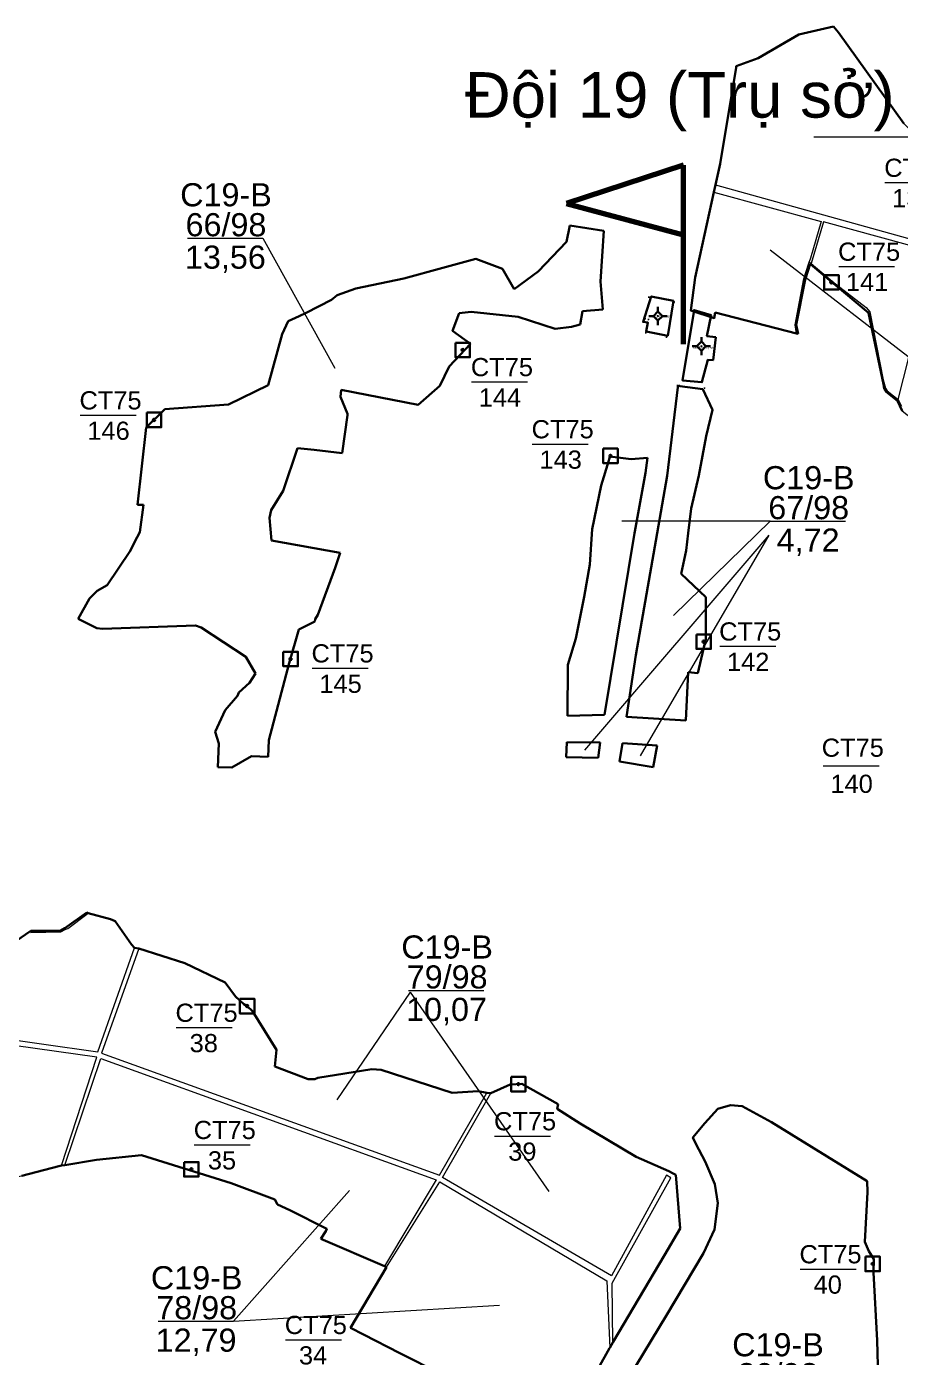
# Model space of a CAD drawing. Header units: metres. Extents: x 396697 to 401076, y 1541241 to 1544822.
# Drawn here: x 398389 to 399590, y 1542867 to 1544696 of the extents above; entities that cross this region are included whole.
import ezdxf
from ezdxf.enums import TextEntityAlignment as Align

# ---------------------------------------------------------------- set-up
doc = ezdxf.new("R2010")
doc.units = ezdxf.units.M
doc.header["$MEASUREMENT"] = 0
doc.layers.add('RanhOne', color=1, linetype='Continuous', lineweight=0)
doc.layers.add('TruSo', color=1, linetype='Continuous', lineweight=106)
doc.styles.add('Style-Arial', font='arial.ttf')
doc.styles.add('Style-vnarial', font='vnarial.shx')

# ---------------------------------------------------------------- blocks, each defined once
blk = doc.blocks.new('*U0')
at = {"color": 0, "linetype": 'Continuous', "lineweight": -2, "ltscale": 10, "flags": 128}
blk.add_lwpolyline([(-150, 150), (150, 150), (150, -150), (-150, -150), (-150, 150)], close=True, dxfattribs=at)
at = {"color": 0, "linetype": 'Continuous', "lineweight": -2, "ltscale": 10}
blk.add_circle((-0.02828, 0.016065), 22.5, dxfattribs=at)
blk = doc.blocks.new('*U15')
at = {"layer": 'RanhOne', "color": 3, "linetype": 'Continuous', "lineweight": 13}
blk.add_line((-61.590494, 0.736004), (61.441766, 0.736004), dxfattribs=at)
at = {"layer": 'RanhOne', "color": 3, "linetype": 'Continuous', "lineweight": 13, "style": 'Style-vnarial'}
for s, p in [('CT75', (-62.927441, 13.404394)), ('34', (-31.75311, -53.404336))]:
    blk.add_text(s, height=40, dxfattribs=at).set_placement(p)
blk = doc.blocks.new('*U16')
at = {"layer": 'RanhOne', "color": 3, "linetype": 'Continuous', "lineweight": 13}
blk.add_line((-61.590494, 0.736004), (61.441766, 0.736004), dxfattribs=at)
at = {"layer": 'RanhOne', "color": 3, "linetype": 'Continuous', "lineweight": 13, "style": 'Style-vnarial'}
for s, p in [('CT75', (-62.927441, 13.404394)), ('35', (-31.75311, -53.404336))]:
    blk.add_text(s, height=40, dxfattribs=at).set_placement(p)
blk = doc.blocks.new('*U19')
at = {"layer": 'RanhOne', "color": 3, "linetype": 'Continuous', "lineweight": 13}
blk.add_line((-61.590494, 0.736004), (61.441766, 0.736004), dxfattribs=at)
at = {"layer": 'RanhOne', "color": 3, "linetype": 'Continuous', "lineweight": 13, "style": 'Style-vnarial'}
for s, p in [('CT75', (-62.927441, 13.404394)), ('38', (-31.75311, -53.404336))]:
    blk.add_text(s, height=40, dxfattribs=at).set_placement(p)
blk = doc.blocks.new('*U20')
at = {"layer": 'RanhOne', "color": 3, "linetype": 'Continuous', "lineweight": 13}
blk.add_line((-61.590494, 0.736004), (61.441766, 0.736004), dxfattribs=at)
at = {"layer": 'RanhOne', "color": 3, "linetype": 'Continuous', "lineweight": 13, "style": 'Style-vnarial'}
for s, p in [('CT75', (-62.927441, 13.404394)), ('39', (-31.75311, -53.404336))]:
    blk.add_text(s, height=40, dxfattribs=at).set_placement(p)
blk = doc.blocks.new('*U21')
at = {"layer": 'RanhOne', "color": 3, "linetype": 'Continuous', "lineweight": 13}
blk.add_line((-61.590494, 0.736004), (61.441766, 0.736004), dxfattribs=at)
at = {"layer": 'RanhOne', "color": 3, "linetype": 'Continuous', "lineweight": 13, "style": 'Style-vnarial'}
for s, p in [('CT75', (-62.927441, 13.404394)), ('40', (-31.75311, -53.404336))]:
    blk.add_text(s, height=40, dxfattribs=at).set_placement(p)
blk = doc.blocks.new('*U33')
at = {"layer": 'RanhOne', "color": 3, "linetype": 'Continuous', "lineweight": 13}
blk.add_line((-61.590481, 0.735993), (61.441778, 0.735993), dxfattribs=at)
at = {"layer": 'RanhOne', "color": 3, "linetype": 'Continuous', "lineweight": 13, "style": 'Style-vnarial'}
for s, p in [('CT75', (-62.927429, 13.404383)), ('146', (-45.630649, -53.404347))]:
    blk.add_text(s, height=40, dxfattribs=at).set_placement(p)
blk = doc.blocks.new('*U34')
at = {"layer": 'RanhOne', "color": 3, "linetype": 'Continuous', "lineweight": 13}
blk.add_line((-61.590481, 0.735993), (61.441778, 0.735993), dxfattribs=at)
at = {"layer": 'RanhOne', "color": 3, "linetype": 'Continuous', "lineweight": 13, "style": 'Style-vnarial'}
for s, p in [('CT75', (-62.927429, 13.404383)), ('144', (-45.630649, -53.404347))]:
    blk.add_text(s, height=40, dxfattribs=at).set_placement(p)
blk = doc.blocks.new('*U35')
at = {"layer": 'RanhOne', "color": 3, "linetype": 'Continuous', "lineweight": 13}
blk.add_line((-61.590481, 0.735993), (61.441778, 0.735993), dxfattribs=at)
at = {"layer": 'RanhOne', "color": 3, "linetype": 'Continuous', "lineweight": 13, "style": 'Style-vnarial'}
for s, p in [('CT75', (-62.927429, 13.404383)), ('143', (-45.630649, -53.404347))]:
    blk.add_text(s, height=40, dxfattribs=at).set_placement(p)
blk = doc.blocks.new('*U36')
at = {"layer": 'RanhOne', "color": 3, "linetype": 'Continuous', "lineweight": 13}
blk.add_line((-61.590481, 0.735993), (61.441778, 0.735993), dxfattribs=at)
at = {"layer": 'RanhOne', "color": 3, "linetype": 'Continuous', "lineweight": 13, "style": 'Style-vnarial'}
for s, p in [('CT75', (-62.927429, 13.404383)), ('145', (-45.630649, -53.404347))]:
    blk.add_text(s, height=40, dxfattribs=at).set_placement(p)
blk = doc.blocks.new('*U37')
at = {"layer": 'RanhOne', "color": 3, "linetype": 'Continuous', "lineweight": 13}
blk.add_line((-61.590481, 0.735993), (61.441778, 0.735993), dxfattribs=at)
at = {"layer": 'RanhOne', "color": 3, "linetype": 'Continuous', "lineweight": 13, "style": 'Style-vnarial'}
for s, p in [('CT75', (-62.927429, 13.404383)), ('131', (-45.630649, -53.404347))]:
    blk.add_text(s, height=40, dxfattribs=at).set_placement(p)
blk = doc.blocks.new('*U45')
at = {"layer": 'RanhOne', "color": 3, "linetype": 'Continuous', "lineweight": 13}
blk.add_line((-61.590481, 0.735993), (61.441778, 0.735993), dxfattribs=at)
at = {"layer": 'RanhOne', "color": 3, "linetype": 'Continuous', "lineweight": 13, "style": 'Style-vnarial'}
for s, p in [('CT75', (-62.927429, 13.404383)), ('141', (-45.630649, -53.404347))]:
    blk.add_text(s, height=40, dxfattribs=at).set_placement(p)
blk = doc.blocks.new('*U47')
at = {"layer": 'RanhOne', "color": 3, "linetype": 'Continuous', "lineweight": 13}
blk.add_line((-37.469365, -0.341601), (39.425797, -0.341601), dxfattribs=at)
at = {"layer": 'RanhOne', "color": 3, "linetype": 'Continuous', "lineweight": 13, "style": 'Style-vnarial'}
for s, p in [('CT75', (-39.425881, 12.326789)), ('140', (-27.435224, -37.327189))]:
    blk.add_text(s, height=25, dxfattribs=at).set_placement(p)
blk = doc.blocks.new('*U48')
at = {"layer": 'RanhOne', "color": 3, "linetype": 'Continuous', "lineweight": 13}
blk.add_line((-38.494146, 0.459763), (38.401016, 0.459763), dxfattribs=at)
at = {"layer": 'RanhOne', "color": 3, "linetype": 'Continuous', "lineweight": 13, "style": 'Style-vnarial'}
for s, p in [('CT75', (-39.329738, 8.377507)), ('142', (-28.519251, -33.37795))]:
    blk.add_text(s, height=25, dxfattribs=at).set_placement(p)
blk = doc.blocks.new('*U50')
at = {"layer": 'RanhOne', "color": 3, "linetype": 'Continuous', "lineweight": 13}
blk.add_line((-66.520877, -1.660429), (63.750129, -1.660429), dxfattribs=at)
at = {"layer": 'RanhOne', "color": 3, "linetype": 'Continuous', "lineweight": 13, "style": 'Style-Arial'}
blk.add_text('13,56', height=40, dxfattribs=at).set_placement((-1.025137, -54.422685), align=Align.CENTER)
at = {"layer": 'RanhOne', "color": 3, "linetype": 'Continuous', "lineweight": 13, "insert": (-0.000029, 1.089388), "char_height": 40, "attachment_point": 8, "line_spacing_factor": 0.776524, "style": 'Style-Arial'}
blk.add_mtext('C19-B\\P66/98', dxfattribs=at)
blk = doc.blocks.new('*U51')
at = {"layer": 'RanhOne', "color": 3, "linetype": 'Continuous', "lineweight": 13}
blk.add_line((-66.520877, -1.660429), (63.750129, -1.660429), dxfattribs=at)
at = {"layer": 'RanhOne', "color": 3, "linetype": 'Continuous', "lineweight": 13, "style": 'Style-Arial'}
blk.add_text('4,72', height=40, dxfattribs=at).set_placement((-1.025137, -54.422685), align=Align.CENTER)
at = {"layer": 'RanhOne', "color": 3, "linetype": 'Continuous', "lineweight": 13, "insert": (-0.000029, 1.089388), "char_height": 40, "attachment_point": 8, "line_spacing_factor": 0.776524, "style": 'Style-Arial'}
blk.add_mtext('C19-B\\P67/98', dxfattribs=at)
blk = doc.blocks.new('*U54')
at = {"layer": 'RanhOne', "color": 3, "linetype": 'Continuous', "lineweight": 13}
blk.add_line((-66.520877, -1.660429), (63.750129, -1.660429), dxfattribs=at)
at = {"layer": 'RanhOne', "color": 3, "linetype": 'Continuous', "lineweight": 13, "style": 'Style-Arial'}
blk.add_text('10,07', height=40, dxfattribs=at).set_placement((-1.025137, -54.422685), align=Align.CENTER)
at = {"layer": 'RanhOne', "color": 3, "linetype": 'Continuous', "lineweight": 13, "insert": (-0.000029, 1.089388), "char_height": 40, "attachment_point": 8, "line_spacing_factor": 0.776524, "style": 'Style-Arial'}
blk.add_mtext('C19-B\\P79/98', dxfattribs=at)
blk = doc.blocks.new('*U55')
at = {"layer": 'RanhOne', "color": 3, "linetype": 'Continuous', "lineweight": 13}
blk.add_line((-66.520877, -1.660429), (63.750129, -1.660429), dxfattribs=at)
at = {"layer": 'RanhOne', "color": 3, "linetype": 'Continuous', "lineweight": 13, "style": 'Style-Arial'}
blk.add_text('12,79', height=40, dxfattribs=at).set_placement((-1.025137, -54.422685), align=Align.CENTER)
at = {"layer": 'RanhOne', "color": 3, "linetype": 'Continuous', "lineweight": 13, "insert": (-0.000029, 1.089388), "char_height": 40, "attachment_point": 8, "line_spacing_factor": 0.776524, "style": 'Style-Arial'}
blk.add_mtext('C19-B\\P78/98', dxfattribs=at)
blk = doc.blocks.new('*U59')
at = {"layer": 'RanhOne', "color": 3, "linetype": 'Continuous', "lineweight": 13}
blk.add_line((-66.520877, -1.660429), (63.750129, -1.660429), dxfattribs=at)
at = {"layer": 'RanhOne', "color": 3, "linetype": 'Continuous', "lineweight": 13, "style": 'Style-Arial'}
blk.add_text('13,63', height=40, dxfattribs=at).set_placement((-1.025137, -54.422685), align=Align.CENTER)
at = {"layer": 'RanhOne', "color": 3, "linetype": 'Continuous', "lineweight": 13, "insert": (-0.000029, 1.089388), "char_height": 40, "attachment_point": 8, "line_spacing_factor": 0.776524, "style": 'Style-Arial'}
blk.add_mtext('C19-B\\P80/98', dxfattribs=at)
blk = doc.blocks.new('DDCT')
at = {"layer": 'RanhOne', "color": 5, "linetype": 'Continuous', "lineweight": 0}
for p, q in [((6.24, 0), (-6.24, 0)), ((0, -6.24), (0, 6.24))]:
    blk.add_line(p, q, dxfattribs=at)
blk = doc.blocks.new('CENTRD')
at = {"layer": 'RanhOne', "linetype": 'Continuous', "lineweight": 30}
h = blk.add_hatch(color=5, dxfattribs=at)
edge = h.paths.add_edge_path()
edge.add_arc((0, 0), 1.5, 0, 360)
at = {"layer": 'RanhOne', "color": 5, "linetype": 'Continuous', "lineweight": 30}
for p, q in [((-6.25, 0), (-12.5, 0)), ((0, 6.25), (-6.25, 0)), ((-6.25, 0), (0, -6.25)), ((0, 12.5), (0, 6.25)), ((6.25, 0), (0, 6.25)), ((0, -6.25), (6.25, 0)), ((12.5, 0), (6.25, 0)), ((0, -6.25), (0, -12.5))]:
    blk.add_line(p, q, dxfattribs=at)
blk = doc.blocks.new('*U79')
at = {"layer": 'TruSo', "color": 1, "linetype": 'Continuous', "lineweight": 106}
for p, q in [((80.501313, 123.087532), (-80.501268, 70.243642)), ((80.501313, -123.087664), (80.501313, 123.087532)), ((-80.501268, 70.243642), (80.501094, 27.367806))]:
    blk.add_line(p, q, dxfattribs=at)
blk = doc.blocks.new('*U78')
at = {"layer": 'TruSo', "color": 1, "linetype": 'Continuous', "lineweight": 106}
blk.add_blockref('*U79', (-75.311655, -79.483447), dxfattribs=at)
at = {"layer": 'RanhOne', "color": 7, "linetype": 'Continuous', "lineweight": 0, "style": 'Style-Arial'}
blk.add_text('Đội 19 (Trụ sở)', height=62.5, dxfattribs=at).set_placement((0.000082, 140.071497), align=Align.MIDDLE_CENTER)

msp = doc.modelspace()

# ---------------------------------------------------------------- linework, layer by layer
at = {"layer": 'RanhOne', "color": 3, "linetype": 'Continuous', "lineweight": 30}
for p, q in [((399450.303, 1544685.698), (399497.85, 1544696.45)), ((399497.85, 1544696.45), (399504.896, 1544688.522)), ((399394.212, 1544653.258), (399450.303, 1544685.698)), ((399504.896, 1544688.522), (399594.535, 1544563.163)), ((399342.2, 1544507.87), (399363.988, 1544640.2068)), ((399363.988, 1544640.2068), (399364.2743, 1544641.9454)), ((399364.2743, 1544641.9454), (399394.212, 1544653.258)), ((399335.5977, 1544479.0388), (399342.2, 1544507.87)), ((399333.3816, 1544468.9458), (399335.5977, 1544479.0388)), ((399307.6469, 1544351.7354), (399333.3816, 1544468.9458)), ((399131.06, 1544400.56), (399135.4057, 1544423.1214)), ((399135.4057, 1544423.1214), (399182.43, 1544415.93)), ((399177.62, 1544346.1), (399182.43, 1544415.93)), ((399091.8896, 1544359.9615), (399131.06, 1544400.56)), ((398907.47, 1544350.26), (398961.04, 1544365.07)), ((398961.04, 1544365.07), (399006.6, 1544377.24)), ((399006.6, 1544377.24), (399042.8058, 1544363.4638)), ((399459.0674, 1544348.7584), (399466.0885, 1544370.3446)), ((399466.0885, 1544370.3446), (399466.9795, 1544369.5969)), ((399466.9795, 1544369.5969), (399495.3764, 1544345.7691)), ((398841.52, 1544336.67), (398907.47, 1544350.26)), ((399042.8058, 1544363.4638), (399059.1381, 1544335.7508)), ((399059.1381, 1544335.7508), (399091.8896, 1544359.9615)), ((399301.829, 1544306.432), (399307.6469, 1544351.7354)), ((399446.7874, 1544286.3414), (399459.0674, 1544348.7584)), ((398815.84, 1544327.38), (398841.52, 1544336.67)), ((399177.62, 1544346.1), (399180.87, 1544307.61)), ((399495.3764, 1544345.7691), (399546.18, 1544303.14)), ((398773.166, 1544303.189), (398808.0402, 1544320.8252)), ((398808.0402, 1544320.8252), (398815.84, 1544327.38)), ((398740.11, 1544273.65), (398748.5227, 1544291.5485)), ((398748.5227, 1544291.5485), (398763.557, 1544298.677)), ((398763.557, 1544298.677), (398773.166, 1544303.189)), ((398974.447, 1544278.343), (398983.423, 1544302.552)), ((398983.423, 1544302.552), (398999.804, 1544304.379)), ((398999.804, 1544304.379), (399064.671, 1544297.707)), ((399064.671, 1544297.707), (399115.391, 1544280.903)), ((399149.726, 1544286.833), (399152.93, 1544305.12)), ((399152.93, 1544305.12), (399180.87, 1544307.61)), ((399301.829, 1544306.432), (399333.878, 1544295.86)), ((399333.878, 1544295.86), (399335.447, 1544303.356)), ((399335.447, 1544303.356), (399447.137, 1544274.5905)), ((399546.18, 1544303.14), (399566.84, 1544204.92)), ((398720.92, 1544203.68), (398740.11, 1544273.65)), ((398974.447, 1544278.343), (398998.96, 1544260.62)), ((399115.391, 1544280.903), (399138.056, 1544283.979)), ((399138.056, 1544283.979), (399149.726, 1544286.833)), ((399446.7874, 1544286.3414), (399449.228, 1544274.052)), ((399447.137, 1544274.5905), (399449.228, 1544274.052)), ((398969.89, 1544229.51), (398998.96, 1544260.62)), ((398956.98, 1544202.74), (398969.89, 1544229.51)), ((398666.68, 1544176.92), (398720.92, 1544203.68)), ((398927.2, 1544176.59), (398956.98, 1544202.74)), ((399269.33, 1544078.87), (399283.8765, 1544200.8322)), ((399283.8765, 1544200.8322), (399284.793, 1544203.55)), ((399284.793, 1544203.55), (399286.86, 1544202.193)), ((399286.86, 1544202.193), (399318.5, 1544198.229)), ((399566.84, 1544204.92), (399567.484, 1544198.619)), ((398820.353, 1544187.824), (398821.32, 1544197.081)), ((398820.353, 1544187.824), (398829.88, 1544164.189)), ((398821.32, 1544197.081), (398927.2, 1544176.59)), ((399318.5, 1544198.229), (399331.79, 1544169.551)), ((399567.484, 1544198.619), (399570.159, 1544194.693)), ((399570.159, 1544194.693), (399585.81, 1544181.944)), ((399585.81, 1544181.944), (399592.421, 1544168.169)), ((398553.47, 1544145.4), (398579.07, 1544170.78)), ((398579.07, 1544170.78), (398666.68, 1544176.92)), ((398829.88, 1544164.189), (398830.006, 1544162.588)), ((399322.75, 1544133.33), (399331.79, 1544169.551)), ((398541.32, 1544039.1), (398553.47, 1544145.4)), ((398822.661, 1544110.17), (398830.006, 1544162.588)), ((399312.93, 1544079.37), (399322.75, 1544133.33)), ((398741.595, 1544058.43), (398761.059, 1544117.088)), ((398761.059, 1544117.088), (398784.194, 1544114.98)), ((398784.194, 1544114.98), (398822.661, 1544110.17)), ((399178.72, 1544065.75), (399189.03, 1544099.95)), ((399189.03, 1544099.95), (399190.32, 1544105.81)), ((399190.32, 1544105.81), (399220.07, 1544101.94)), ((399220.07, 1544101.94), (399242.0845, 1544103.7631)), ((399239.65, 1544083.37), (399242.0845, 1544103.7631)), ((399225.03, 1544002.36), (399239.65, 1544083.37)), ((399255.38, 1544000), (399269.33, 1544078.87)), ((399302.12, 1544034.14), (399312.93, 1544079.37)), ((398725.311, 1544031.669), (398741.595, 1544058.43)), ((399166.47, 1544005.79), (399178.72, 1544065.75)), ((398541.32, 1544039.1), (398549.432, 1544039.348)), ((398544.69, 1544001.633), (398549.432, 1544039.348)), ((398722.666, 1544021.432), (398725.311, 1544031.669)), ((398722.666, 1544021.432), (398725.761, 1543990.331)), ((399298.11, 1544000), (399302.12, 1544034.14)), ((398541.12, 1543994.71), (398544.69, 1544001.633)), ((399163.08, 1543957.11), (399166.47, 1544005.79)), ((399183.1743, 1543750.415), (399224.64, 1544000)), ((399224.64, 1544000), (399225.03, 1544002.36)), ((399226.48, 1543832.49), (399255.38, 1544000)), ((399295.33, 1543976.37), (399298.11, 1544000)), ((398530.88, 1543975.07), (398541.12, 1543994.71)), ((398725.761, 1543990.331), (398819.76, 1543973.1)), ((398499.906, 1543928.612), (398530.88, 1543975.07)), ((398812.89, 1543952.42), (398819.76, 1543973.1)), ((399288.599, 1543944.548), (399295.33, 1543976.37)), ((398789.362, 1543887.819), (398812.89, 1543952.42)), ((399155.402, 1543912.784), (399163.08, 1543957.11)), ((399288.599, 1543944.548), (399322.4, 1543912.38)), ((398486.022, 1543921.143), (398499.906, 1543928.612)), ((398459.91, 1543882.54), (398475.245, 1543910.218)), ((398475.245, 1543910.218), (398486.022, 1543921.143)), ((399143.717, 1543855.367), (399155.402, 1543912.784)), ((399322.38, 1543854.78), (399322.4, 1543912.38)), ((398459.91, 1543882.54), (398485.33, 1543869.73)), ((398493.25, 1543868.51), (398621.0025, 1543873.3387)), ((398621.0025, 1543873.3387), (398628.7, 1543870.45)), ((398763.316, 1543867.862), (398785.017, 1543878.907)), ((398785.017, 1543878.907), (398785.342, 1543881.834)), ((398785.342, 1543881.834), (398789.362, 1543887.819)), ((398485.33, 1543869.73), (398493.25, 1543868.51)), ((398628.7, 1543870.45), (398690.31, 1543830.34)), ((398750.02, 1543821.61), (398763.316, 1543867.862)), ((399132.72, 1543819.06), (399143.717, 1543855.367)), ((399311.398, 1543807.998), (399322.38, 1543854.78)), ((398690.31, 1543830.34), (398703.441, 1543807.374)), ((398721.719, 1543715.571), (398750.02, 1543821.61)), ((399132.411, 1543749.016), (399132.72, 1543819.06)), ((399213.464, 1543747.6968), (399226.48, 1543832.49)), ((398695.481, 1543794.525), (398703.441, 1543807.374)), ((399294.92, 1543742.662), (399298.024, 1543809.161)), ((399298.024, 1543809.161), (399311.398, 1543807.998)), ((398678.907, 1543776.475), (398680.698, 1543781.387)), ((398680.698, 1543781.387), (398695.481, 1543794.525)), ((398662.02, 1543756.755), (398678.907, 1543776.475)), ((398647.97, 1543727.01), (398662.02, 1543756.755)), ((399132.411, 1543749.016), (399183.1743, 1543750.415)), ((399213.464, 1543747.6968), (399294.92, 1543742.662)), ((398647.97, 1543727.01), (398653.0345, 1543711.174)), ((398651.9, 1543678.76), (398653.0345, 1543711.174)), ((398721.048, 1543692.842), (398721.719, 1543715.571)), ((399130.728, 1543692.508), (399131.3402, 1543713.0641)), ((399131.3402, 1543713.0641), (399177.2788, 1543712.4956)), ((399174.2966, 1543691.3632), (399177.2788, 1543712.4956)), ((399204.0344, 1543686.2671), (399207.8967, 1543711.4283)), ((399207.8967, 1543711.4283), (399255.541, 1543708.537)), ((399250.322, 1543678.436), (399255.541, 1543708.537)), ((398670.88, 1543678.34), (398698.1344, 1543693.7727)), ((398698.1344, 1543693.7727), (398721.048, 1543692.842)), ((399130.728, 1543692.508), (399174.2966, 1543691.3632)), ((398651.9, 1543678.76), (398670.88, 1543678.34)), ((399204.0344, 1543686.2671), (399250.322, 1543678.436)), ((398441.6028, 1543457.188), (398471.705, 1543478.845)), ((398471.705, 1543478.845), (398473.3776, 1543477.9324)), ((398473.3776, 1543477.9324), (398504.247, 1543469.585)), ((398504.247, 1543469.585), (398510.659, 1543466.817)), ((398374.11, 1543439.451), (398394.888, 1543453.499)), ((398394.888, 1543453.499), (398431.5148, 1543453.8712)), ((398431.5148, 1543453.8712), (398436.153, 1543454.2372)), ((398436.153, 1543454.2372), (398441.6028, 1543457.188)), ((398510.659, 1543466.817), (398532.967, 1543434.865)), ((398532.967, 1543434.865), (398537.472, 1543430.422)), ((398537.472, 1543430.422), (398543.338, 1543429.183)), ((398543.338, 1543429.183), (398606.45, 1543409)), ((398606.45, 1543409), (398661.8, 1543382.42)), ((398661.8, 1543382.42), (398676.001, 1543363.466)), ((398676.001, 1543363.466), (398687.612, 1543352.657)), ((398687.612, 1543352.657), (398692.305, 1543350.047)), ((398692.305, 1543350.047), (398699.284, 1543343.44)), ((398699.284, 1543343.44), (398732.578, 1543290.308)), ((398730.181, 1543267.188), (398732.578, 1543290.308)), ((398730.181, 1543267.188), (398775.759, 1543249.904)), ((398775.759, 1543249.904), (398785.057, 1543249.816)), ((398785.057, 1543249.816), (398789.021, 1543251.393)), ((398789.021, 1543251.393), (398863.6518, 1543263.5976)), ((398863.6518, 1543263.5976), (398876.21, 1543262.8)), ((398876.21, 1543262.8), (398974.018, 1543231.105)), ((398974.018, 1543231.105), (399009.382, 1543233.4)), ((399009.382, 1543233.4), (399021.488, 1543230.836)), ((399021.488, 1543230.836), (399027.208, 1543230.389)), ((399027.208, 1543230.389), (399053.5706, 1543242.309)), ((399053.5706, 1543242.309), (399069.37, 1543243.43)), ((399069.37, 1543243.43), (399119.66, 1543215.33)), ((399118.18, 1543208.84), (399119.66, 1543215.33)), ((399338.827, 1543208.998), (399356.334, 1543213.837)), ((399356.334, 1543213.837), (399372.313, 1543212.524)), ((399372.313, 1543212.524), (399412.86, 1543190.49)), ((399118.18, 1543208.84), (399149.85, 1543188.71)), ((399320.99, 1543189.467), (399338.827, 1543208.998)), ((399149.85, 1543188.71), (399226.87, 1543142.93)), ((399304.4855, 1543169.6159), (399320.99, 1543189.467)), ((399412.86, 1543190.49), (399544.36, 1543109.41)), ((399304.4855, 1543169.6159), (399308.8185, 1543161.0449)), ((399308.8185, 1543161.0449), (399321.485, 1543136.4984)), ((398485.12, 1543138.97), (398547, 1543145.18)), ((398547, 1543145.18), (398670.3, 1543106.6)), ((399226.87, 1543142.93), (399271.7051, 1543123.3411)), ((398382.6448, 1543116.8079), (398433.44, 1543130.39)), ((398433.44, 1543130.39), (398437.1126, 1543130.9997)), ((398437.1126, 1543130.9997), (398441.7357, 1543131.7673)), ((398441.7357, 1543131.7673), (398485.12, 1543138.97)), ((399271.7051, 1543123.3411), (399277.782, 1543120.146)), ((399321.485, 1543136.4984), (399334.6505, 1543105.522)), ((398670.3, 1543106.6), (398730.286, 1543084.246)), ((399277.782, 1543120.146), (399281.371, 1543118.259)), ((399281.371, 1543118.259), (399287.0394, 1543044.7288)), ((399334.6505, 1543105.522), (399338.8424, 1543079.4675)), ((399544.36, 1543109.41), (399544.741, 1543094.318)), ((399540.792, 1543025.962), (399544.741, 1543094.318)), ((398730.286, 1543084.246), (398733.7817, 1543077.543)), ((398733.7817, 1543077.543), (398750.72, 1543069.79)), ((398750.72, 1543069.79), (398801.655, 1543043.87)), ((399334.4628, 1543043.3466), (399338.8424, 1543079.4675)), ((398793.55, 1543030.22), (398800.06, 1543041.07)), ((398793.55, 1543030.22), (398880.9084, 1542992.6309)), ((398800.06, 1543041.07), (398801.655, 1543043.87)), ((399265.527, 1543008.053), (399287.0394, 1543044.7288)), ((399319.0725, 1543010.6906), (399334.4628, 1543043.3466)), ((399540.792, 1543025.962), (399546.389, 1543013.434)), ((399546.389, 1543013.434), (399553.45, 1543002.51)), ((399195.207, 1542888.579), (399265.527, 1543008.053)), ((399267.908, 1542924.6096), (399319.0725, 1543010.6906)), ((399553.03, 1542983.87), (399553.45, 1543002.51)), ((398833.912, 1542908.088), (398883.573, 1542991.53)), ((398880.9084, 1542992.6309), (398883.573, 1542991.53)), ((399553.03, 1542983.87), (399557.9, 1542890.62)), ((399216.7757, 1542839.6652), (399267.908, 1542924.6096)), ((398833.912, 1542908.088), (398851.949, 1542898.616)), ((398851.949, 1542898.616), (398901.785, 1542873.337)), ((399190.5891, 1542880.5105), (399194.6885, 1542887.6731)), ((399194.6885, 1542887.6731), (399195.207, 1542888.579)), ((399557.9, 1542890.62), (399559.33, 1542839.1)), ((398901.785, 1542873.337), (398958.217, 1542844.609)), ((399113.145, 1542742.819), (399190.258, 1542879.932)), ((399190.258, 1542879.932), (399190.5891, 1542880.5105))]:
    msp.add_line(p, q, dxfattribs=at)
at = {"layer": 'RanhOne', "color": 7, "linetype": 'Continuous', "lineweight": 0}
for p, q in [((399896.954158, 1544544.518148), (399470.958133, 1544544.518148)), ((398713.666141, 1544405.647165), (398812.366414, 1544226.951165)), ((399806.459914, 1544083.288483), (399410.950755, 1544389.104111)), ((399410.976846, 1544016.766884), (399206.834728, 1544016.766884)), ((399410.976846, 1544016.766884), (399278.094015, 1543886.877721)), ((399408.915338, 1543997.373401), (399155.628413, 1543701.86447)), ((399408.915338, 1543997.373401), (399232.285614, 1543694.004793)), ((398916.172449, 1543369.169602), (398815.47459, 1543221.174677)), ((398916.172449, 1543369.169602), (399106.55434, 1543095.22155)), ((398673.407367, 1542917.123631), (398832.782034, 1543096.795964)), ((398673.407367, 1542917.123631), (399038.897966, 1542939.354555))]:
    msp.add_line(p, q, dxfattribs=at)
at = {"layer": 'RanhOne', "color": 3, "linetype": 'Continuous', "lineweight": 0}
for p, q in [((399333.3816, 1544468.9458), (399335.5977, 1544479.0388)), ((399464.5826, 1544373.0912), (399467.3258, 1544370.7621)), ((399587.0159, 1544183.9738), (399591.5624, 1544174.5508)), ((398537.472, 1543430.422), (398543.338, 1543429.183)), ((399021.488, 1543230.836), (399027.208, 1543230.389)), ((398437.1126, 1543130.9997), (398441.7357, 1543131.7673)), ((398880.9084, 1542992.6309), (398883.573, 1542991.53)), ((399190.5891, 1542880.5105), (399194.6885, 1542887.6731))]:
    msp.add_line(p, q, dxfattribs=at)
at = {"layer": 'RanhOne', "color": 3, "linetype": 'Continuous', "lineweight": 0, "flags": 128}
for points in [[(399335.5977, 1544479.0388), (399342.2, 1544507.87), (399363.988, 1544640.2068), (399364.2743, 1544641.9454), (399394.212, 1544653.258), (399450.303, 1544685.698), (399497.85, 1544696.45), (399504.896, 1544688.522), (399594.535, 1544563.163), (399607.487, 1544550.258), (399630.68, 1544533.97), (399676.3541, 1544504.3421)], [(399335.5977, 1544479.0388), (399640.966, 1544394), (399676.3541, 1544504.3421)], [(399333.3816, 1544468.9458), (399307.6469, 1544351.7354), (399301.829, 1544306.432), (399333.878, 1544295.86), (399335.447, 1544303.356), (399447.137, 1544274.5905)], [(399333.3816, 1544468.9458), (399481.0272, 1544428.816), (399466.141, 1544377.968), (399464.5826, 1544373.0912)], [(399182.43, 1544415.93), (399135.4057, 1544423.1214), (399131.06, 1544400.56), (399091.8896, 1544359.9615), (399059.1381, 1544335.7508), (399042.8058, 1544363.4638), (399006.6, 1544377.24), (398961.04, 1544365.07), (398907.47, 1544350.26), (398841.52, 1544336.67), (398815.84, 1544327.38), (398808.0402, 1544320.8252), (398773.166, 1544303.189), (398763.557, 1544298.677), (398748.5227, 1544291.5485), (398740.11, 1544273.65), (398720.92, 1544203.68), (398666.68, 1544176.92), (398579.07, 1544170.78), (398553.47, 1544145.4), (398541.32, 1544039.1), (398549.432, 1544039.348), (398544.69, 1544001.633), (398541.12, 1543994.71), (398530.88, 1543975.07), (398499.906, 1543928.612), (398486.022, 1543921.143), (398475.245, 1543910.218), (398459.91, 1543882.54), (398485.33, 1543869.73), (398493.25, 1543868.51), (398621.0025, 1543873.3387), (398628.7, 1543870.45), (398690.31, 1543830.34), (398703.441, 1543807.374), (398695.481, 1543794.525), (398680.698, 1543781.387), (398678.907, 1543776.475), (398662.02, 1543756.755), (398647.97, 1543727.01), (398653.0345, 1543711.174), (398651.9, 1543678.76), (398670.88, 1543678.34), (398698.1344, 1543693.7727), (398721.048, 1543692.842), (398721.719, 1543715.571), (398750.02, 1543821.61), (398763.316, 1543867.862), (398785.017, 1543878.907), (398785.342, 1543881.834), (398789.362, 1543887.819), (398812.89, 1543952.42), (398819.76, 1543973.1), (398725.761, 1543990.331), (398722.666, 1544021.432), (398725.311, 1544031.669), (398741.595, 1544058.43), (398761.059, 1544117.088), (398784.194, 1544114.98), (398822.661, 1544110.17), (398830.006, 1544162.588), (398829.88, 1544164.189), (398820.353, 1544187.824), (398821.32, 1544197.081), (398927.2, 1544176.59), (398956.98, 1544202.74), (398969.89, 1544229.51), (398998.96, 1544260.62), (398974.447, 1544278.343), (398983.423, 1544302.552), (398999.804, 1544304.379), (399064.671, 1544297.707), (399115.391, 1544280.903), (399138.056, 1544283.979), (399149.726, 1544286.833), (399152.93, 1544305.12), (399180.87, 1544307.61), (399177.62, 1544346.1), (399182.43, 1544415.93)], [(399587.0159, 1544183.9738), (399638.214, 1544386.093), (399484.3132, 1544427.9229), (399467.3258, 1544370.7621)], [(399447.137, 1544274.5905), (399445.199, 1544286.466), (399457.134, 1544349.777), (399463.945, 1544371.096), (399464.5826, 1544373.0912)], [(399447.137, 1544274.5905), (399449.228, 1544274.052), (399446.7874, 1544286.3414), (399459.0674, 1544348.7584), (399466.0885, 1544370.3446), (399466.9795, 1544369.5969), (399495.3764, 1544345.7691), (399546.18, 1544303.14), (399566.84, 1544204.92), (399567.484, 1544198.619), (399570.159, 1544194.693), (399585.81, 1544181.944), (399592.421, 1544168.169), (399613.639, 1544151.371), (399623.406, 1544144.68), (399720.47, 1544078.05), (399722.46342, 1544076.70764)], [(399467.3258, 1544370.7621), (399496.3984, 1544346.0785), (399542.6183, 1544310.4846), (399547.8604, 1544304.606), (399566.091, 1544210.8351), (399569.3192, 1544199.4774), (399571.6479, 1544196.0598), (399587.0159, 1544183.9738)], [(399331.79, 1544169.551), (399322.75, 1544133.33), (399312.93, 1544079.37), (399302.12, 1544034.14), (399298.11, 1544000), (399295.33, 1543976.37), (399288.599, 1543944.548), (399322.4, 1543912.38), (399322.38, 1543854.78), (399311.398, 1543807.998), (399298.024, 1543809.161), (399294.92, 1543742.662), (399213.464, 1543747.6968), (399226.48, 1543832.49), (399255.38, 1544000), (399269.33, 1544078.87), (399283.8765, 1544200.8322), (399284.793, 1544203.55), (399286.86, 1544202.193), (399318.5, 1544198.229), (399331.79, 1544169.551)], [(399242.0845, 1544103.7631), (399239.65, 1544083.37), (399225.03, 1544002.36), (399224.64, 1544000), (399183.1743, 1543750.415), (399132.411, 1543749.016), (399132.72, 1543819.06), (399143.717, 1543855.367), (399155.402, 1543912.784), (399163.08, 1543957.11), (399166.47, 1544005.79), (399178.72, 1544065.75), (399189.03, 1544099.95), (399190.32, 1544105.81), (399220.07, 1544101.94), (399242.0845, 1544103.7631)], [(399177.2788, 1543712.4956), (399131.3402, 1543713.0641), (399130.728, 1543692.508), (399174.2966, 1543691.3632), (399177.2788, 1543712.4956)], [(399255.541, 1543708.537), (399207.8967, 1543711.4283), (399204.0344, 1543686.2671), (399250.322, 1543678.436), (399255.541, 1543708.537)], [(398394.888, 1543453.499), (398431.5148, 1543453.8712), (398436.153, 1543454.2372), (398441.6028, 1543457.188), (398471.705, 1543478.845), (398473.3776, 1543477.9324)], [(398394.888, 1543453.499), (398394.9083, 1543451.4991), (398435.957, 1543452.15), (398442.928, 1543455.962), (398445.53, 1543457.081), (398473.3776, 1543477.9324)], [(398473.3776, 1543477.9324), (398504.247, 1543469.585), (398510.659, 1543466.817), (398532.967, 1543434.865), (398537.472, 1543430.422)], [(398188.792, 1543423.69), (398209.054, 1543428.877), (398228.197, 1543433.101), (398277.004, 1543427.326), (398280.463, 1543425.861), (398283.329, 1543423.487), (398287.232, 1543418.526), (398315.93, 1543418.08), (398345.6, 1543442.92), (398374.11, 1543439.451), (398394.888, 1543453.499)], [(398188.792, 1543423.69), (398176.515, 1543331.255), (398486.675, 1543287.384), (398537.472, 1543430.422)], [(398543.338, 1543429.183), (398492.113, 1543285.422), (398956.56, 1543117.633), (399021.488, 1543230.836)], [(398543.338, 1543429.183), (398606.45, 1543409), (398661.8, 1543382.42), (398676.001, 1543363.466), (398687.612, 1543352.657), (398692.305, 1543350.047), (398699.284, 1543343.44), (398732.578, 1543290.308), (398730.181, 1543267.188), (398775.759, 1543249.904), (398785.057, 1543249.816), (398789.021, 1543251.393), (398863.6518, 1543263.5976), (398876.21, 1543262.8), (398974.018, 1543231.105), (399009.382, 1543233.4), (399021.488, 1543230.836)], [(398437.1126, 1543130.9997), (398485.617, 1543280.186), (398175.205, 1543323.699), (398147.6863, 1543104.8883)], [(398441.7357, 1543131.7673), (398490.957, 1543278.189), (398952.079, 1543111.216), (398880.9084, 1542992.6309)], [(399194.6885, 1542887.6731), (399195.207, 1542888.579), (399265.527, 1543008.053), (399287.0394, 1543044.7288), (399281.371, 1543118.259), (399277.782, 1543120.146), (399271.7051, 1543123.3411), (399226.87, 1543142.93), (399149.85, 1543188.71), (399118.18, 1543208.84), (399119.66, 1543215.33), (399069.37, 1543243.43), (399053.5706, 1543242.309), (399027.208, 1543230.389)], [(399194.6885, 1542887.6731), (399193.888, 1542969.182), (399274.3888, 1543114.0401), (399268.5419, 1543117.5948), (399192.6025, 1542979.6414), (398960.542, 1543114.747), (399027.208, 1543230.389)], [(399216.7757, 1542839.6652), (399267.908, 1542924.6096), (399319.0725, 1543010.6906), (399334.4628, 1543043.3466), (399338.8424, 1543079.4675), (399334.6505, 1543105.522), (399321.485, 1543136.4984), (399308.8185, 1543161.0449), (399304.4855, 1543169.6159), (399320.99, 1543189.467), (399338.827, 1543208.998), (399356.334, 1543213.837), (399372.313, 1543212.524), (399412.86, 1543190.49), (399544.36, 1543109.41), (399544.741, 1543094.318), (399540.792, 1543025.962), (399546.389, 1543013.434), (399553.45, 1543002.51), (399553.03, 1542983.87), (399557.9, 1542890.62), (399559.33, 1542839.1)], [(398441.7357, 1543131.7673), (398485.12, 1543138.97), (398547, 1543145.18), (398670.3, 1543106.6), (398730.286, 1543084.246), (398733.7817, 1543077.543), (398750.72, 1543069.79), (398801.655, 1543043.87), (398800.06, 1543041.07), (398793.55, 1543030.22), (398880.9084, 1542992.6309)], [(398147.6863, 1543104.8883), (398214.8, 1543095.36), (398247.17, 1543092.19), (398267.2546, 1543097.5206), (398294.499, 1543110.175), (398298.963, 1543111.149), (398318.393, 1543116.622), (398355.203, 1543112.185), (398382.6448, 1543116.8079), (398433.44, 1543130.39), (398437.1126, 1543130.9997)], [(398883.573, 1542991.53), (398956.798, 1543108.814), (399186.482, 1542972.632), (399190.5891, 1542880.5105)], [(398955.592, 1542835.658), (398958.217, 1542844.609), (398901.785, 1542873.337), (398851.949, 1542898.616), (398833.912, 1542908.088), (398883.573, 1542991.53)], [(399113.145, 1542742.819), (399190.258, 1542879.932), (399190.5891, 1542880.5105)]]:
    msp.add_lwpolyline(points, dxfattribs=at)
at = {"layer": 'RanhOne', "color": 5, "linetype": 'Continuous', "lineweight": 30, "flags": 128}
for points in [[(399278.03, 1544319.62), (399270.12, 1544271.6), (399240.26, 1544277.6), (399242.92, 1544289.55), (399236.16, 1544290.57), (399247.55, 1544325.67), (399278.03, 1544319.62)], [(399336.16, 1544269.5), (399323.99, 1544270.99), (399329.61, 1544300.06), (399306.33, 1544306.74), (399290.41, 1544210.15), (399317.08, 1544207.66), (399325, 1544238.24), (399332.36, 1544238.05), (399336.16, 1544269.5)]]:
    msp.add_lwpolyline(points, dxfattribs=at)

# ---------------------------------------------------------------- block references
at = {"layer": 'RanhOne', "color": 3, "linetype": 'Continuous', "lineweight": 13}
for name, p, xscale, yscale, zscale in [('*U37', (399607.00116, 1544481.530953), 0.625, 0.625, 0.625), ('*U50', (398662.99139, 1544406.967033), 0.794896, 0.794896, 0.794896), ('*U45', (399543.549798, 1544366.277899), 0.625, 0.625, 0.625), ('*U34', (399038.88301, 1544207.606622), 0.625, 0.625, 0.625), ('*U33', (398500.936378, 1544161.900656), 0.625, 0.625, 0.625), ('*U35', (399122.349888, 1544122.208433), 0.625, 0.625, 0.625), ('*U51', (399463.854055, 1544018.086753), 0.794896, 0.794896, 0.794896), ('*U36', (398819.858974, 1543814.13296), 0.625, 0.625, 0.625), ('*U54', (398966.914754, 1543373.055569), 0.794896, 0.794896, 0.794896), ('*U19', (398632.929983, 1543320.182488), 0.625, 0.625, 0.625), ('*U20', (399070.705693, 1543171.099524), 0.625, 0.625, 0.625), ('*U16', (398657.952849, 1543159.077654), 0.625, 0.625, 0.625), ('*U21', (399490.458603, 1542988.266879), 0.625, 0.625, 0.625), ('*U55', (398622.732616, 1542918.4435), 0.794896, 0.794896, 0.794896), ('*U15', (398783.129643, 1542891.053357), 0.625, 0.625, 0.625), ('*U59', (399421.631967, 1542826.365521), 0.794896, 0.794896, 0.794896)]:
    msp.add_blockref(name, p, dxfattribs=dict(at, xscale=xscale, yscale=yscale, zscale=zscale))
at = {"layer": 'RanhOne', "color": 3, "linetype": 'Continuous', "lineweight": 30, "ltscale": 0.666667, "xscale": 0.066667, "yscale": 0.066667, "zscale": 0.066667}
for p in [(399495.0355, 1544344.953), (398988.3065, 1544251.91), (398564.0085, 1544155.868), (399191.5095, 1544106.403), (399319.4365, 1543851.07), (398751.7565, 1543827.208), (398692.0255, 1543350.213), (399064.84, 1543242.965), (398615.3805, 1543125.775), (399551.813, 1542995.872)]:
    msp.add_blockref('*U0', p, dxfattribs=at)
at = {"layer": 'RanhOne', "color": 5, "linetype": 'Continuous', "lineweight": 0, "xscale": 0.15, "yscale": 0.15, "zscale": 0.15}
for p in [(399244.18, 1544324.68), (399278.92, 1544317.7), (399238.89, 1544294.67), (399243.6, 1544293.99), (399301.86, 1544306.64), (399333.87, 1544295.91), (399239.85, 1544275.4), (399268.52, 1544269.77), (399283.4, 1544203.3), (399320.77, 1544199.41)]:
    msp.add_blockref('DDCT', p, dxfattribs=at)
at = {"layer": 'RanhOne', "color": 5, "linetype": 'Continuous', "lineweight": 30}
for p in [(399256.68, 1544298.64), (399316.42, 1544257.2)]:
    msp.add_blockref('CENTRD', p, dxfattribs=at)
at = {"layer": 'RanhOne', "color": 3, "linetype": 'Continuous', "lineweight": 13}
for name, p in [('*U48', (399380.082864, 1543844.2425)), ('*U47', (399521.162095, 1543680.5585))]:
    msp.add_blockref(name, p, dxfattribs=at)
at = {"layer": 'TruSo', "color": 1, "linetype": 'Continuous', "lineweight": 106}
msp.add_blockref('*U78', (399286.588185, 1544462.536464), dxfattribs=at)

# ---------------------------------------------------------------- texts
at = {"layer": 'RanhOne', "color": 7, "linetype": 'Continuous', "lineweight": 13, "style": 'Style-Arial'}
for p in [(399244.48077, 1544296.847639), (399305.083251, 1544253.685425)]:
    msp.add_text('Đội 19 (Trụ sở)', height=3.125, dxfattribs=at).set_placement(p)
at = {"layer": 'RanhOne', "color": 3, "linetype": 'Continuous', "lineweight": 0, "style": 'Style-Arial'}
msp.add_text('4', height=0.75, dxfattribs=at).set_placement((399283.4, 1544203.3), align=Align.TOP_LEFT)

doc.saveas('drawing.dxf')
